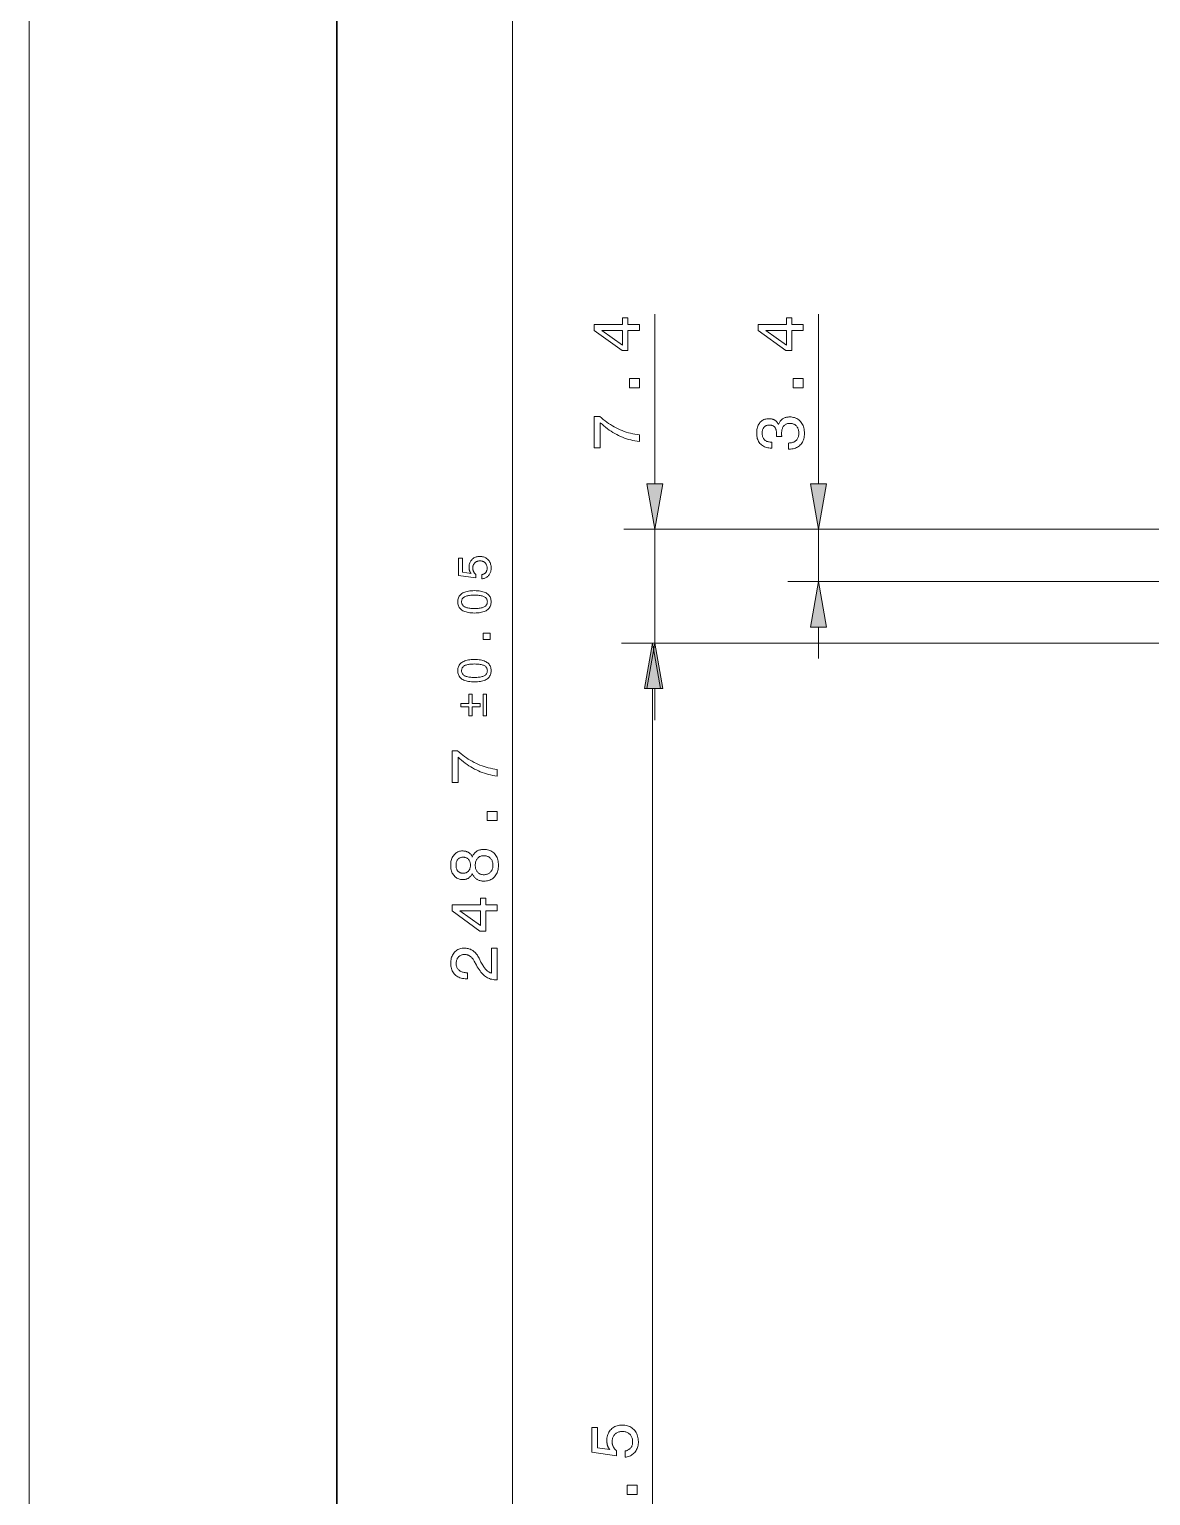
# Model space of a CAD drawing. Extents: x 0 to 419, y 0 to 420.
# Drawn here: x 0 to 72.9, y 209.8 to 305.1 of the extents above; entities that cross this region are included whole.
import ezdxf

# ---------------------------------------------------------------- set-up
doc = ezdxf.new("R2010")
doc.units = 0

msp = doc.modelspace()

# ---------------------------------------------------------------- linework, layer by layer
at = {"color": 7, "lineweight": 13}
for p, q in [((0, 0), (0, 420)), ((31.415, 135.639), (31.415, 378.43)), ((74.482, 272.585), (38.661, 272.585)), ((74.482, 272.585), (49.309, 272.585)), ((74.482, 269.185), (49.309, 269.185)), ((74.732, 265.185), (38.511, 265.185)), ((74.732, 265.185), (38.661, 265.185)), ((40.511, 151.639), (40.511, 262.23))]:
    msp.add_line(p, q, dxfattribs=at)
at = {"color": 7, "lineweight": 30}
msp.add_line((20, 5), (20, 415), dxfattribs=at)
at = {"color": 7, "lineweight": 13, "ltscale": 0.276097}
for p, q in [((40.661, 275.539), (40.661, 286.583)), ((51.309, 275.539), (51.309, 286.583))]:
    msp.add_line(p, q, dxfattribs=at)
at = {"color": 7, "lineweight": 13, "ltscale": 0.184999}
msp.add_line((40.661, 265.185), (40.661, 272.585), dxfattribs=at)
at = {"color": 7, "lineweight": 13, "ltscale": 0.084999}
msp.add_line((51.309, 269.185), (51.309, 272.585), dxfattribs=at)
at = {"color": 7, "lineweight": 13, "ltscale": 0.051139}
for p, q in [((51.309, 264.185), (51.309, 266.23)), ((40.661, 260.185), (40.661, 262.23))]:
    msp.add_line(p, q, dxfattribs=at)
at = {"color": 7, "lineweight": 13}
for points in [[(39.661, 285.518), (38.919, 285.518), (38.919, 284.2), (38.539, 284.2), (36.728, 285.514), (36.728, 285.906), (38.573, 285.906), (38.573, 286.334), (38.919, 286.334), (38.919, 285.906), (39.661, 285.906)], [(50.309, 285.518), (49.566, 285.518), (49.566, 284.2), (49.187, 284.2), (47.376, 285.514), (47.376, 285.906), (49.221, 285.906), (49.221, 286.334), (49.566, 286.334), (49.566, 285.906), (50.309, 285.906)], [(38.573, 284.563), (38.573, 285.518), (37.23, 285.518)], [(49.221, 284.563), (49.221, 285.518), (47.878, 285.518)], [(39.661, 281.784), (39.018, 281.784), (39.018, 282.381), (39.661, 282.381)], [(50.309, 281.784), (49.666, 281.784), (49.666, 282.381), (50.309, 282.381)], [(39.661, 278.285), (39.517, 278.306), (39.376, 278.331), (39.236, 278.361), (39.098, 278.395), (38.963, 278.432), (38.829, 278.474), (38.697, 278.52), (38.568, 278.57), (38.44, 278.624), (38.315, 278.682), (38.191, 278.744), (38.068, 278.811), (37.946, 278.883), (37.825, 278.959), (37.705, 279.04), (37.586, 279.126), (37.469, 279.216), (37.352, 279.31), (37.237, 279.41), (37.122, 279.514), (37.122, 277.873), (36.728, 277.873), (36.728, 279.929), (37.087, 279.929), (37.199, 279.829), (37.313, 279.732), (37.428, 279.641), (37.545, 279.553), (37.664, 279.469), (37.785, 279.39), (37.907, 279.315), (38.031, 279.244), (38.157, 279.178), (38.284, 279.115), (38.413, 279.057), (38.544, 279.003), (38.677, 278.953), (38.812, 278.907), (38.949, 278.866), (39.087, 278.829), (39.228, 278.795), (39.37, 278.766), (39.515, 278.742), (39.661, 278.721)], [(49.368, 277.795), (49.368, 278.194), (49.43, 278.197), (49.489, 278.203), (49.545, 278.212), (49.598, 278.225), (49.649, 278.241), (49.697, 278.26), (49.741, 278.282), (49.783, 278.307), (49.822, 278.336), (49.858, 278.368), (49.891, 278.403), (49.921, 278.44), (49.947, 278.48), (49.97, 278.523), (49.989, 278.569), (50.005, 278.617), (50.017, 278.668), (50.025, 278.722), (50.031, 278.778), (50.032, 278.837), (50.031, 278.895), (50.026, 278.95), (50.018, 279.003), (50.007, 279.053), (49.993, 279.101), (49.975, 279.146), (49.955, 279.189), (49.931, 279.229), (49.904, 279.267), (49.874, 279.302), (49.841, 279.334), (49.806, 279.363), (49.769, 279.388), (49.729, 279.41), (49.687, 279.429), (49.642, 279.444), (49.595, 279.456), (49.546, 279.465), (49.494, 279.47), (49.44, 279.471), (49.391, 279.47), (49.344, 279.465), (49.299, 279.456), (49.257, 279.445), (49.217, 279.43), (49.179, 279.411), (49.143, 279.389), (49.109, 279.364), (49.078, 279.336), (49.049, 279.304), (49.022, 279.269), (48.998, 279.231), (48.977, 279.191), (48.959, 279.148), (48.944, 279.102), (48.931, 279.054), (48.921, 279.003), (48.914, 278.949), (48.91, 278.892), (48.909, 278.833), (48.909, 278.824), (48.909, 278.816), (48.909, 278.807), (48.909, 278.798), (48.909, 278.789), (48.909, 278.781), (48.91, 278.772), (48.91, 278.763), (48.91, 278.753), (48.911, 278.744), (48.911, 278.735), (48.912, 278.724), (48.912, 278.714), (48.913, 278.702), (48.913, 278.69), (48.914, 278.678), (48.915, 278.665), (48.916, 278.651), (48.916, 278.637), (48.917, 278.622), (48.578, 278.622), (48.578, 278.631), (48.578, 278.64), (48.579, 278.649), (48.579, 278.658), (48.58, 278.667), (48.58, 278.676), (48.58, 278.685), (48.58, 278.693), (48.581, 278.702), (48.581, 278.71), (48.581, 278.719), (48.581, 278.727), (48.581, 278.735), (48.582, 278.743), (48.582, 278.751), (48.582, 278.759), (48.582, 278.766), (48.582, 278.774), (48.582, 278.781), (48.582, 278.788), (48.581, 278.845), (48.577, 278.899), (48.572, 278.949), (48.564, 278.997), (48.553, 279.042), (48.541, 279.083), (48.526, 279.122), (48.508, 279.157), (48.489, 279.19), (48.467, 279.22), (48.443, 279.246), (48.416, 279.27), (48.387, 279.291), (48.356, 279.309), (48.322, 279.325), (48.285, 279.337), (48.247, 279.347), (48.206, 279.354), (48.162, 279.358), (48.116, 279.36), (48.072, 279.358), (48.029, 279.354), (47.989, 279.348), (47.951, 279.338), (47.915, 279.326), (47.881, 279.311), (47.849, 279.293), (47.819, 279.273), (47.792, 279.25), (47.766, 279.224), (47.743, 279.195), (47.722, 279.165), (47.704, 279.131), (47.688, 279.096), (47.674, 279.058), (47.663, 279.018), (47.655, 278.975), (47.649, 278.93), (47.645, 278.883), (47.644, 278.833), (47.645, 278.777), (47.65, 278.724), (47.658, 278.673), (47.67, 278.625), (47.684, 278.58), (47.702, 278.538), (47.723, 278.499), (47.748, 278.462), (47.775, 278.428), (47.806, 278.397), (47.84, 278.369), (47.877, 278.344), (47.917, 278.322), (47.96, 278.302), (48.006, 278.286), (48.056, 278.272), (48.108, 278.262), (48.163, 278.255), (48.221, 278.25), (48.283, 278.249), (48.283, 277.865), (48.253, 277.865), (48.167, 277.868), (48.084, 277.875), (48.005, 277.888), (47.929, 277.906), (47.857, 277.929), (47.789, 277.957), (47.724, 277.991), (47.663, 278.029), (47.605, 278.072), (47.551, 278.121), (47.501, 278.174), (47.457, 278.231), (47.418, 278.291), (47.384, 278.355), (47.355, 278.422), (47.331, 278.493), (47.313, 278.567), (47.3, 278.645), (47.292, 278.727), (47.29, 278.812), (47.292, 278.901), (47.298, 278.987), (47.309, 279.069), (47.324, 279.146), (47.343, 279.22), (47.366, 279.289), (47.394, 279.354), (47.426, 279.415), (47.462, 279.471), (47.502, 279.524), (47.547, 279.572), (47.594, 279.615), (47.645, 279.653), (47.7, 279.686), (47.758, 279.714), (47.819, 279.737), (47.883, 279.754), (47.951, 279.767), (48.022, 279.775), (48.097, 279.777), (48.14, 279.776), (48.181, 279.773), (48.222, 279.769), (48.261, 279.762), (48.298, 279.753), (48.335, 279.743), (48.37, 279.73), (48.404, 279.716), (48.437, 279.699), (48.468, 279.681), (48.498, 279.661), (48.527, 279.639), (48.554, 279.615), (48.579, 279.59), (48.604, 279.562), (48.626, 279.533), (48.647, 279.502), (48.667, 279.469), (48.685, 279.434), (48.702, 279.398), (48.721, 279.445), (48.741, 279.49), (48.764, 279.533), (48.789, 279.573), (48.815, 279.611), (48.844, 279.646), (48.875, 279.68), (48.907, 279.711), (48.942, 279.739), (48.978, 279.766), (49.017, 279.789), (49.057, 279.811), (49.099, 279.83), (49.142, 279.846), (49.187, 279.86), (49.235, 279.871), (49.283, 279.88), (49.334, 279.886), (49.386, 279.89), (49.44, 279.891), (49.525, 279.888), (49.606, 279.879), (49.684, 279.864), (49.758, 279.844), (49.829, 279.817), (49.897, 279.785), (49.961, 279.746), (50.022, 279.702), (50.08, 279.652), (50.134, 279.596), (50.183, 279.535), (50.228, 279.47), (50.267, 279.401), (50.301, 279.329), (50.33, 279.252), (50.353, 279.172), (50.371, 279.088), (50.385, 278.999), (50.392, 278.907), (50.395, 278.812), (50.392, 278.721), (50.384, 278.634), (50.371, 278.55), (50.351, 278.471), (50.327, 278.395), (50.297, 278.323), (50.262, 278.254), (50.221, 278.19), (50.175, 278.129), (50.123, 278.072), (50.067, 278.019), (50.007, 277.972), (49.944, 277.931), (49.876, 277.895), (49.806, 277.864), (49.731, 277.84), (49.653, 277.82), (49.572, 277.806), (49.487, 277.798), (49.398, 277.795)], [(40.14, 275.539), (40.661, 272.585), (41.182, 275.539)], [(50.788, 275.539), (51.309, 272.585), (51.829, 275.539)], [(29.418, 269.36), (29.418, 269.64), (29.45, 269.646), (29.48, 269.654), (29.509, 269.663), (29.537, 269.674), (29.563, 269.687), (29.588, 269.702), (29.612, 269.718), (29.634, 269.736), (29.654, 269.755), (29.674, 269.777), (29.691, 269.8), (29.707, 269.824), (29.721, 269.849), (29.733, 269.876), (29.743, 269.904), (29.751, 269.933), (29.758, 269.963), (29.762, 269.994), (29.765, 270.027), (29.766, 270.061), (29.765, 270.102), (29.761, 270.142), (29.754, 270.18), (29.745, 270.217), (29.734, 270.251), (29.72, 270.284), (29.703, 270.316), (29.684, 270.346), (29.662, 270.374), (29.637, 270.4), (29.611, 270.425), (29.583, 270.447), (29.553, 270.466), (29.522, 270.483), (29.489, 270.497), (29.454, 270.508), (29.418, 270.517), (29.38, 270.524), (29.341, 270.527), (29.299, 270.529), (29.258, 270.527), (29.217, 270.524), (29.179, 270.517), (29.142, 270.508), (29.107, 270.497), (29.074, 270.483), (29.043, 270.467), (29.013, 270.448), (28.985, 270.426), (28.959, 270.402), (28.934, 270.376), (28.913, 270.348), (28.894, 270.318), (28.877, 270.286), (28.863, 270.253), (28.852, 270.218), (28.843, 270.181), (28.837, 270.143), (28.833, 270.103), (28.832, 270.061), (28.832, 270.037), (28.834, 270.013), (28.836, 269.989), (28.839, 269.966), (28.844, 269.944), (28.849, 269.922), (28.856, 269.9), (28.863, 269.879), (28.871, 269.858), (28.88, 269.837), (28.891, 269.817), (28.902, 269.798), (28.914, 269.779), (28.927, 269.761), (28.941, 269.743), (28.956, 269.725), (28.972, 269.708), (28.989, 269.692), (29.006, 269.676), (29.025, 269.661), (29.025, 269.42), (27.912, 269.586), (27.912, 270.707), (28.16, 270.707), (28.16, 269.788), (28.725, 269.704), (28.712, 269.719), (28.7, 269.735), (28.688, 269.751), (28.677, 269.768), (28.667, 269.786), (28.657, 269.804), (28.648, 269.823), (28.639, 269.842), (28.632, 269.861), (28.624, 269.882), (28.618, 269.902), (28.612, 269.923), (28.607, 269.945), (28.602, 269.967), (28.598, 269.989), (28.595, 270.011), (28.593, 270.034), (28.591, 270.058), (28.59, 270.081), (28.59, 270.105), (28.592, 270.169), (28.597, 270.229), (28.607, 270.288), (28.62, 270.344), (28.638, 270.397), (28.659, 270.448), (28.684, 270.496), (28.712, 270.542), (28.745, 270.585), (28.782, 270.625), (28.821, 270.663), (28.863, 270.696), (28.907, 270.726), (28.954, 270.751), (29.003, 270.773), (29.055, 270.791), (29.109, 270.805), (29.165, 270.815), (29.224, 270.82), (29.285, 270.822), (29.35, 270.82), (29.412, 270.814), (29.472, 270.804), (29.529, 270.789), (29.584, 270.77), (29.636, 270.747), (29.686, 270.72), (29.733, 270.689), (29.778, 270.653), (29.82, 270.614), (29.859, 270.571), (29.894, 270.525), (29.925, 270.477), (29.952, 270.426), (29.974, 270.373), (29.993, 270.318), (30.007, 270.259), (30.017, 270.199), (30.024, 270.135), (30.026, 270.07), (30.024, 270.011), (30.019, 269.955), (30.01, 269.901), (29.999, 269.849), (29.984, 269.798), (29.965, 269.75), (29.943, 269.704), (29.918, 269.66), (29.89, 269.618), (29.858, 269.578), (29.824, 269.54), (29.787, 269.506), (29.748, 269.476), (29.707, 269.449), (29.664, 269.425), (29.619, 269.405), (29.572, 269.389), (29.523, 269.376), (29.471, 269.366)], [(51.829, 266.23), (51.309, 269.185), (50.788, 266.23)], [(28.941, 267.142), (28.837, 267.144), (28.738, 267.149), (28.644, 267.159), (28.555, 267.172), (28.472, 267.188), (28.393, 267.209), (28.32, 267.233), (28.251, 267.261), (28.188, 267.292), (28.13, 267.328), (28.077, 267.367), (28.03, 267.409), (27.988, 267.455), (27.952, 267.504), (27.921, 267.556), (27.896, 267.612), (27.877, 267.671), (27.863, 267.734), (27.855, 267.8), (27.852, 267.869), (27.855, 267.939), (27.863, 268.006), (27.877, 268.069), (27.896, 268.128), (27.921, 268.184), (27.951, 268.237), (27.987, 268.286), (28.028, 268.331), (28.075, 268.373), (28.128, 268.412), (28.186, 268.447), (28.249, 268.478), (28.317, 268.505), (28.39, 268.529), (28.469, 268.55), (28.553, 268.566), (28.642, 268.579), (28.736, 268.588), (28.836, 268.594), (28.941, 268.595), (29.045, 268.594), (29.145, 268.588), (29.239, 268.579), (29.328, 268.566), (29.411, 268.55), (29.49, 268.529), (29.563, 268.505), (29.631, 268.478), (29.694, 268.447), (29.751, 268.412), (29.803, 268.373), (29.85, 268.331), (29.891, 268.286), (29.927, 268.237), (29.957, 268.184), (29.982, 268.128), (30.001, 268.069), (30.015, 268.006), (30.023, 267.939), (30.026, 267.869), (30.023, 267.8), (30.015, 267.734), (30.001, 267.671), (29.981, 267.612), (29.957, 267.556), (29.926, 267.504), (29.89, 267.455), (29.849, 267.409), (29.802, 267.367), (29.75, 267.328), (29.692, 267.292), (29.629, 267.261), (29.561, 267.233), (29.488, 267.209), (29.409, 267.188), (29.326, 267.172), (29.237, 267.159), (29.144, 267.149), (29.045, 267.144)], [(28.941, 267.431), (29.025, 267.432), (29.105, 267.435), (29.18, 267.441), (29.251, 267.448), (29.317, 267.458), (29.378, 267.469), (29.434, 267.483), (29.486, 267.499), (29.534, 267.517), (29.576, 267.537), (29.614, 267.56), (29.649, 267.585), (29.679, 267.612), (29.705, 267.642), (29.727, 267.674), (29.745, 267.708), (29.76, 267.745), (29.77, 267.784), (29.776, 267.825), (29.778, 267.869), (29.776, 267.914), (29.77, 267.955), (29.76, 267.995), (29.746, 268.032), (29.728, 268.066), (29.706, 268.098), (29.68, 268.127), (29.65, 268.154), (29.616, 268.179), (29.578, 268.201), (29.536, 268.22), (29.489, 268.238), (29.437, 268.254), (29.381, 268.267), (29.319, 268.279), (29.253, 268.288), (29.182, 268.295), (29.107, 268.301), (29.026, 268.304), (28.941, 268.305), (28.855, 268.304), (28.775, 268.301), (28.699, 268.295), (28.628, 268.288), (28.561, 268.279), (28.5, 268.267), (28.443, 268.254), (28.391, 268.238), (28.344, 268.22), (28.302, 268.201), (28.264, 268.179), (28.23, 268.154), (28.2, 268.127), (28.174, 268.098), (28.152, 268.066), (28.135, 268.032), (28.121, 267.995), (28.111, 267.955), (28.105, 267.914), (28.103, 267.869), (28.105, 267.825), (28.111, 267.784), (28.121, 267.745), (28.135, 267.708), (28.153, 267.674), (28.175, 267.642), (28.201, 267.612), (28.232, 267.585), (28.266, 267.56), (28.304, 267.537), (28.347, 267.517), (28.394, 267.499), (28.446, 267.483), (28.503, 267.469), (28.564, 267.458), (28.63, 267.448), (28.701, 267.441), (28.776, 267.435), (28.856, 267.432)], [(29.965, 265.423), (29.515, 265.423), (29.515, 265.84), (29.965, 265.84)], [(41.032, 262.23), (40.511, 265.185), (39.99, 262.23)], [(41.182, 262.23), (40.661, 265.185), (40.14, 262.23)], [(28.941, 262.664), (28.837, 262.666), (28.738, 262.672), (28.644, 262.681), (28.555, 262.694), (28.472, 262.711), (28.393, 262.731), (28.32, 262.756), (28.251, 262.783), (28.188, 262.815), (28.13, 262.85), (28.077, 262.889), (28.03, 262.932), (27.988, 262.977), (27.952, 263.026), (27.921, 263.079), (27.896, 263.135), (27.877, 263.194), (27.863, 263.257), (27.855, 263.323), (27.852, 263.392), (27.855, 263.462), (27.863, 263.528), (27.877, 263.591), (27.896, 263.651), (27.921, 263.707), (27.951, 263.759), (27.987, 263.808), (28.028, 263.854), (28.075, 263.896), (28.128, 263.934), (28.186, 263.969), (28.249, 264), (28.317, 264.028), (28.39, 264.052), (28.469, 264.072), (28.553, 264.089), (28.642, 264.102), (28.736, 264.111), (28.836, 264.116), (28.941, 264.118), (29.045, 264.116), (29.145, 264.111), (29.239, 264.102), (29.328, 264.089), (29.411, 264.072), (29.49, 264.052), (29.563, 264.028), (29.631, 264), (29.694, 263.969), (29.751, 263.934), (29.803, 263.896), (29.85, 263.854), (29.891, 263.808), (29.927, 263.759), (29.957, 263.707), (29.982, 263.651), (30.001, 263.591), (30.015, 263.528), (30.023, 263.462), (30.026, 263.392), (30.023, 263.323), (30.015, 263.257), (30.001, 263.194), (29.981, 263.135), (29.957, 263.079), (29.926, 263.026), (29.89, 262.977), (29.849, 262.932), (29.802, 262.889), (29.75, 262.85), (29.692, 262.815), (29.629, 262.783), (29.561, 262.756), (29.488, 262.731), (29.409, 262.711), (29.326, 262.694), (29.237, 262.681), (29.144, 262.672), (29.045, 262.666)], [(28.941, 262.954), (29.025, 262.955), (29.105, 262.958), (29.18, 262.963), (29.251, 262.971), (29.317, 262.98), (29.378, 262.992), (29.434, 263.006), (29.486, 263.022), (29.534, 263.04), (29.576, 263.06), (29.614, 263.082), (29.649, 263.107), (29.679, 263.134), (29.705, 263.164), (29.727, 263.196), (29.745, 263.23), (29.76, 263.267), (29.77, 263.306), (29.776, 263.348), (29.778, 263.392), (29.776, 263.436), (29.77, 263.478), (29.76, 263.517), (29.746, 263.554), (29.728, 263.588), (29.706, 263.62), (29.68, 263.65), (29.65, 263.677), (29.616, 263.701), (29.578, 263.723), (29.536, 263.743), (29.489, 263.761), (29.437, 263.776), (29.381, 263.79), (29.319, 263.801), (29.253, 263.811), (29.182, 263.818), (29.107, 263.823), (29.026, 263.826), (28.941, 263.827), (28.855, 263.826), (28.775, 263.823), (28.699, 263.818), (28.628, 263.811), (28.561, 263.801), (28.5, 263.79), (28.443, 263.776), (28.391, 263.761), (28.344, 263.743), (28.302, 263.723), (28.264, 263.701), (28.23, 263.677), (28.2, 263.65), (28.174, 263.62), (28.152, 263.588), (28.135, 263.554), (28.121, 263.517), (28.111, 263.478), (28.105, 263.436), (28.103, 263.392), (28.105, 263.348), (28.111, 263.306), (28.121, 263.267), (28.135, 263.23), (28.153, 263.196), (28.175, 263.164), (28.201, 263.134), (28.232, 263.107), (28.266, 263.082), (28.304, 263.06), (28.347, 263.04), (28.394, 263.022), (28.446, 263.006), (28.503, 262.992), (28.564, 262.98), (28.63, 262.971), (28.701, 262.963), (28.776, 262.958), (28.856, 262.955)], [(29.307, 261.048), (28.783, 261.048), (28.783, 260.449), (28.578, 260.449), (28.578, 261.048), (28.058, 261.048), (28.058, 261.257), (28.578, 261.257), (28.578, 261.856), (28.783, 261.856), (28.783, 261.257), (29.307, 261.257)], [(29.512, 260.449), (29.512, 261.856), (29.72, 261.856), (29.72, 260.449)], [(30.415, 256.54), (30.271, 256.561), (30.13, 256.587), (29.99, 256.616), (29.853, 256.65), (29.717, 256.687), (29.583, 256.729), (29.452, 256.775), (29.322, 256.825), (29.195, 256.879), (29.069, 256.937), (28.945, 256.999), (28.822, 257.066), (28.7, 257.138), (28.579, 257.214), (28.459, 257.295), (28.341, 257.381), (28.223, 257.471), (28.107, 257.565), (27.991, 257.665), (27.877, 257.769), (27.877, 256.129), (27.483, 256.129), (27.483, 258.184), (27.841, 258.184), (27.953, 258.084), (28.067, 257.988), (28.182, 257.896), (28.3, 257.808), (28.419, 257.724), (28.539, 257.645), (28.661, 257.57), (28.785, 257.499), (28.911, 257.433), (29.038, 257.37), (29.168, 257.312), (29.299, 257.258), (29.431, 257.208), (29.566, 257.162), (29.703, 257.121), (29.842, 257.084), (29.982, 257.05), (30.125, 257.021), (30.269, 256.997), (30.415, 256.976)], [(30.415, 253.643), (29.772, 253.643), (29.772, 254.24), (30.415, 254.24)], [(28.8, 250.207), (28.781, 250.168), (28.761, 250.131), (28.74, 250.097), (28.717, 250.064), (28.693, 250.033), (28.668, 250.004), (28.641, 249.978), (28.613, 249.953), (28.584, 249.93), (28.554, 249.909), (28.522, 249.89), (28.488, 249.874), (28.453, 249.859), (28.417, 249.846), (28.38, 249.835), (28.34, 249.826), (28.3, 249.819), (28.258, 249.814), (28.215, 249.811), (28.17, 249.81), (28.102, 249.813), (28.037, 249.821), (27.975, 249.833), (27.915, 249.852), (27.858, 249.875), (27.804, 249.903), (27.752, 249.937), (27.702, 249.975), (27.655, 250.019), (27.611, 250.068), (27.57, 250.122), (27.534, 250.178), (27.501, 250.238), (27.474, 250.3), (27.45, 250.366), (27.43, 250.435), (27.415, 250.507), (27.405, 250.582), (27.398, 250.661), (27.396, 250.742), (27.398, 250.824), (27.405, 250.903), (27.415, 250.978), (27.43, 251.05), (27.45, 251.119), (27.474, 251.185), (27.501, 251.247), (27.534, 251.307), (27.57, 251.363), (27.611, 251.416), (27.655, 251.464), (27.702, 251.508), (27.752, 251.546), (27.804, 251.58), (27.858, 251.608), (27.915, 251.631), (27.975, 251.649), (28.037, 251.661), (28.102, 251.669), (28.17, 251.672), (28.215, 251.671), (28.259, 251.668), (28.301, 251.663), (28.342, 251.656), (28.381, 251.647), (28.419, 251.637), (28.455, 251.624), (28.49, 251.61), (28.524, 251.593), (28.556, 251.575), (28.586, 251.554), (28.615, 251.532), (28.643, 251.507), (28.67, 251.481), (28.695, 251.452), (28.719, 251.421), (28.741, 251.388), (28.762, 251.353), (28.782, 251.317), (28.8, 251.277), (28.82, 251.326), (28.841, 251.371), (28.865, 251.415), (28.89, 251.455), (28.918, 251.494), (28.947, 251.53), (28.979, 251.563), (29.012, 251.595), (29.047, 251.623), (29.085, 251.65), (29.124, 251.673), (29.165, 251.695), (29.208, 251.714), (29.252, 251.73), (29.298, 251.744), (29.346, 251.755), (29.396, 251.764), (29.447, 251.77), (29.5, 251.774), (29.555, 251.775), (29.64, 251.772), (29.721, 251.764), (29.798, 251.75), (29.873, 251.73), (29.943, 251.705), (30.011, 251.674), (30.074, 251.638), (30.134, 251.596), (30.191, 251.549), (30.244, 251.496), (30.293, 251.438), (30.337, 251.376), (30.375, 251.311), (30.409, 251.241), (30.437, 251.168), (30.46, 251.09), (30.478, 251.009), (30.491, 250.924), (30.499, 250.835), (30.501, 250.742), (30.499, 250.649), (30.491, 250.56), (30.478, 250.475), (30.46, 250.394), (30.437, 250.317), (30.409, 250.243), (30.375, 250.174), (30.337, 250.109), (30.293, 250.047), (30.244, 249.989), (30.191, 249.936), (30.134, 249.889), (30.074, 249.847), (30.011, 249.811), (29.943, 249.781), (29.873, 249.756), (29.798, 249.736), (29.721, 249.722), (29.64, 249.714), (29.555, 249.711), (29.5, 249.712), (29.447, 249.716), (29.396, 249.722), (29.346, 249.731), (29.298, 249.742), (29.252, 249.756), (29.208, 249.773), (29.165, 249.791), (29.124, 249.813), (29.085, 249.837), (29.047, 249.863), (29.012, 249.891), (28.979, 249.923), (28.947, 249.956), (28.918, 249.992), (28.89, 250.03), (28.865, 250.071), (28.841, 250.113), (28.82, 250.159)], [(28.204, 250.221), (28.246, 250.223), (28.286, 250.227), (28.325, 250.234), (28.362, 250.244), (28.397, 250.257), (28.431, 250.273), (28.463, 250.291), (28.494, 250.312), (28.522, 250.337), (28.549, 250.364), (28.574, 250.393), (28.596, 250.424), (28.616, 250.457), (28.633, 250.492), (28.647, 250.529), (28.659, 250.568), (28.668, 250.609), (28.675, 250.651), (28.679, 250.696), (28.68, 250.742), (28.679, 250.789), (28.675, 250.833), (28.668, 250.876), (28.659, 250.917), (28.647, 250.956), (28.633, 250.993), (28.616, 251.029), (28.596, 251.062), (28.574, 251.093), (28.549, 251.123), (28.522, 251.15), (28.494, 251.174), (28.463, 251.195), (28.431, 251.214), (28.397, 251.229), (28.362, 251.242), (28.325, 251.252), (28.286, 251.259), (28.246, 251.263), (28.204, 251.265), (28.161, 251.263), (28.121, 251.259), (28.083, 251.252), (28.046, 251.243), (28.011, 251.23), (27.979, 251.215), (27.947, 251.197), (27.918, 251.176), (27.891, 251.152), (27.865, 251.126), (27.842, 251.097), (27.821, 251.066), (27.802, 251.033), (27.786, 250.998), (27.773, 250.96), (27.762, 250.921), (27.753, 250.879), (27.747, 250.836), (27.743, 250.79), (27.742, 250.742), (27.743, 250.695), (27.747, 250.649), (27.753, 250.606), (27.762, 250.565), (27.773, 250.525), (27.786, 250.488), (27.802, 250.453), (27.821, 250.42), (27.842, 250.389), (27.865, 250.36), (27.891, 250.334), (27.918, 250.31), (27.947, 250.289), (27.979, 250.271), (28.011, 250.256), (28.046, 250.244), (28.083, 250.234), (28.121, 250.227), (28.161, 250.223)], [(29.546, 250.126), (29.6, 250.128), (29.652, 250.133), (29.701, 250.141), (29.747, 250.153), (29.792, 250.168), (29.834, 250.186), (29.874, 250.208), (29.911, 250.232), (29.947, 250.26), (29.98, 250.292), (30.01, 250.326), (30.037, 250.363), (30.061, 250.402), (30.082, 250.443), (30.099, 250.487), (30.113, 250.533), (30.125, 250.582), (30.133, 250.633), (30.137, 250.686), (30.139, 250.742), (30.137, 250.798), (30.133, 250.852), (30.125, 250.903), (30.113, 250.952), (30.099, 250.998), (30.082, 251.042), (30.061, 251.084), (30.037, 251.123), (30.01, 251.16), (29.98, 251.194), (29.947, 251.226), (29.911, 251.254), (29.874, 251.279), (29.834, 251.3), (29.792, 251.318), (29.747, 251.333), (29.701, 251.345), (29.652, 251.353), (29.6, 251.358), (29.546, 251.36), (29.497, 251.358), (29.449, 251.353), (29.403, 251.345), (29.359, 251.333), (29.318, 251.319), (29.279, 251.301), (29.242, 251.279), (29.206, 251.254), (29.174, 251.227), (29.143, 251.195), (29.115, 251.161), (29.089, 251.125), (29.067, 251.085), (29.048, 251.044), (29.031, 251), (29.018, 250.953), (29.007, 250.904), (29, 250.853), (28.996, 250.799), (28.994, 250.742), (28.996, 250.686), (29, 250.632), (29.007, 250.581), (29.018, 250.532), (29.031, 250.486), (29.048, 250.442), (29.067, 250.401), (29.089, 250.362), (29.115, 250.325), (29.143, 250.291), (29.174, 250.26), (29.206, 250.232), (29.242, 250.207), (29.279, 250.186), (29.318, 250.168), (29.359, 250.153), (29.403, 250.141), (29.449, 250.133), (29.497, 250.128)], [(30.415, 247.782), (29.673, 247.782), (29.673, 246.464), (29.293, 246.464), (27.483, 247.778), (27.483, 248.17), (29.327, 248.17), (29.327, 248.598), (29.673, 248.598), (29.673, 248.17), (30.415, 248.17)], [(29.327, 246.827), (29.327, 247.782), (27.984, 247.782)], [(30.415, 243.294), (30.402, 243.294), (30.315, 243.296), (30.23, 243.302), (30.149, 243.312), (30.07, 243.327), (29.994, 243.345), (29.921, 243.368), (29.851, 243.395), (29.784, 243.426), (29.72, 243.461), (29.659, 243.5), (29.6, 243.545), (29.54, 243.596), (29.481, 243.654), (29.421, 243.719), (29.362, 243.79), (29.303, 243.868), (29.244, 243.953), (29.185, 244.044), (29.127, 244.142), (29.068, 244.247), (28.929, 244.502), (28.904, 244.546), (28.878, 244.589), (28.851, 244.628), (28.824, 244.666), (28.797, 244.7), (28.769, 244.733), (28.74, 244.762), (28.71, 244.79), (28.68, 244.815), (28.649, 244.837), (28.618, 244.857), (28.585, 244.875), (28.552, 244.891), (28.517, 244.904), (28.481, 244.916), (28.444, 244.925), (28.406, 244.933), (28.367, 244.938), (28.327, 244.941), (28.286, 244.942), (28.239, 244.941), (28.194, 244.936), (28.151, 244.928), (28.11, 244.916), (28.07, 244.901), (28.033, 244.883), (27.997, 244.862), (27.963, 244.838), (27.931, 244.81), (27.901, 244.779), (27.873, 244.745), (27.848, 244.709), (27.826, 244.671), (27.807, 244.63), (27.791, 244.588), (27.778, 244.543), (27.768, 244.496), (27.76, 244.447), (27.756, 244.395), (27.754, 244.341), (27.756, 244.288), (27.762, 244.237), (27.771, 244.189), (27.784, 244.142), (27.801, 244.098), (27.821, 244.056), (27.845, 244.017), (27.873, 243.98), (27.905, 243.945), (27.94, 243.912), (27.979, 243.883), (28.02, 243.856), (28.064, 243.832), (28.111, 243.812), (28.16, 243.795), (28.213, 243.78), (28.268, 243.77), (28.326, 243.762), (28.387, 243.757), (28.45, 243.755), (28.486, 243.755), (28.486, 243.363), (28.425, 243.363), (28.332, 243.366), (28.243, 243.374), (28.158, 243.388), (28.077, 243.406), (28, 243.431), (27.927, 243.46), (27.857, 243.495), (27.792, 243.536), (27.731, 243.582), (27.673, 243.633), (27.621, 243.689), (27.574, 243.749), (27.532, 243.812), (27.496, 243.88), (27.465, 243.951), (27.44, 244.026), (27.421, 244.105), (27.407, 244.188), (27.399, 244.274), (27.396, 244.365), (27.399, 244.451), (27.406, 244.535), (27.418, 244.615), (27.436, 244.692), (27.458, 244.765), (27.485, 244.835), (27.517, 244.901), (27.554, 244.964), (27.596, 245.024), (27.643, 245.08), (27.694, 245.132), (27.748, 245.179), (27.805, 245.22), (27.865, 245.255), (27.928, 245.285), (27.994, 245.31), (28.063, 245.329), (28.136, 245.342), (28.211, 245.351), (28.29, 245.353), (28.351, 245.352), (28.411, 245.347), (28.469, 245.339), (28.526, 245.328), (28.581, 245.313), (28.634, 245.296), (28.686, 245.275), (28.737, 245.251), (28.785, 245.224), (28.833, 245.193), (28.879, 245.159), (28.924, 245.122), (28.967, 245.082), (29.009, 245.038), (29.05, 244.991), (29.09, 244.94), (29.129, 244.886), (29.166, 244.829), (29.202, 244.768), (29.237, 244.704), (29.365, 244.451), (29.402, 244.381), (29.439, 244.315), (29.475, 244.253), (29.51, 244.195), (29.544, 244.141), (29.577, 244.092), (29.61, 244.046), (29.642, 244.004), (29.674, 243.967), (29.705, 243.934), (29.735, 243.903), (29.767, 243.875), (29.799, 243.849), (29.832, 243.825), (29.865, 243.803), (29.9, 243.783), (29.935, 243.766), (29.97, 243.75), (30.007, 243.737), (30.044, 243.726), (30.044, 245.353), (30.415, 245.353)], [(38.729, 212.259), (38.729, 212.659), (38.774, 212.667), (38.818, 212.678), (38.86, 212.692), (38.899, 212.707), (38.937, 212.726), (38.973, 212.746), (39.006, 212.77), (39.038, 212.795), (39.067, 212.823), (39.094, 212.854), (39.119, 212.887), (39.142, 212.921), (39.162, 212.957), (39.179, 212.995), (39.193, 213.035), (39.205, 213.077), (39.214, 213.12), (39.221, 213.165), (39.225, 213.211), (39.226, 213.26), (39.224, 213.319), (39.219, 213.376), (39.21, 213.43), (39.197, 213.482), (39.18, 213.532), (39.16, 213.579), (39.136, 213.624), (39.109, 213.667), (39.078, 213.707), (39.043, 213.745), (39.005, 213.78), (38.965, 213.811), (38.922, 213.838), (38.877, 213.862), (38.83, 213.882), (38.781, 213.899), (38.729, 213.912), (38.675, 213.921), (38.619, 213.926), (38.56, 213.928), (38.5, 213.926), (38.443, 213.921), (38.388, 213.912), (38.335, 213.899), (38.285, 213.883), (38.238, 213.863), (38.193, 213.839), (38.15, 213.812), (38.11, 213.781), (38.073, 213.747), (38.039, 213.709), (38.008, 213.669), (37.981, 213.627), (37.957, 213.582), (37.937, 213.535), (37.921, 213.485), (37.908, 213.432), (37.899, 213.377), (37.893, 213.32), (37.892, 213.26), (37.892, 213.225), (37.894, 213.191), (37.898, 213.158), (37.903, 213.125), (37.909, 213.093), (37.917, 213.061), (37.926, 213.03), (37.936, 213), (37.948, 212.97), (37.961, 212.941), (37.976, 212.912), (37.992, 212.884), (38.009, 212.857), (38.028, 212.831), (38.048, 212.805), (38.069, 212.781), (38.092, 212.756), (38.116, 212.733), (38.141, 212.71), (38.168, 212.689), (38.168, 212.345), (36.578, 212.581), (36.578, 214.183), (36.932, 214.183), (36.932, 212.87), (37.74, 212.75), (37.721, 212.772), (37.704, 212.794), (37.687, 212.818), (37.671, 212.842), (37.656, 212.867), (37.642, 212.893), (37.629, 212.919), (37.617, 212.947), (37.606, 212.975), (37.595, 213.004), (37.586, 213.033), (37.578, 213.063), (37.57, 213.094), (37.564, 213.125), (37.558, 213.157), (37.554, 213.189), (37.55, 213.222), (37.548, 213.255), (37.546, 213.289), (37.546, 213.323), (37.549, 213.414), (37.557, 213.501), (37.571, 213.584), (37.59, 213.664), (37.614, 213.74), (37.645, 213.812), (37.68, 213.881), (37.721, 213.947), (37.768, 214.008), (37.82, 214.066), (37.877, 214.12), (37.936, 214.168), (38, 214.21), (38.067, 214.246), (38.137, 214.277), (38.21, 214.303), (38.287, 214.322), (38.368, 214.337), (38.452, 214.345), (38.539, 214.348), (38.632, 214.345), (38.721, 214.336), (38.806, 214.321), (38.888, 214.3), (38.966, 214.273), (39.041, 214.24), (39.112, 214.202), (39.18, 214.157), (39.244, 214.106), (39.304, 214.049), (39.36, 213.988), (39.41, 213.923), (39.454, 213.854), (39.492, 213.782), (39.524, 213.706), (39.55, 213.627), (39.571, 213.543), (39.586, 213.457), (39.594, 213.366), (39.597, 213.273), (39.595, 213.189), (39.588, 213.109), (39.576, 213.031), (39.559, 212.957), (39.537, 212.885), (39.511, 212.816), (39.48, 212.75), (39.444, 212.687), (39.403, 212.627), (39.358, 212.569), (39.309, 212.516), (39.256, 212.468), (39.201, 212.424), (39.142, 212.386), (39.081, 212.352), (39.017, 212.323), (38.949, 212.3), (38.879, 212.281), (38.805, 212.267)], [(39.511, 209.832), (38.868, 209.832), (38.868, 210.429), (39.511, 210.429)]]:
    msp.add_lwpolyline(points, close=True, dxfattribs=at)
for points in [[(40.14, 275.539), (40.661, 272.585), (40.14, 275.539), (41.182, 275.539)], [(50.788, 275.539), (51.309, 272.585), (50.788, 275.539), (51.829, 275.539)], [(51.829, 266.23), (51.309, 269.185), (51.829, 266.23), (50.788, 266.23)], [(41.032, 262.23), (40.511, 265.185), (41.032, 262.23), (39.99, 262.23)], [(41.182, 262.23), (40.661, 265.185), (41.182, 262.23), (40.14, 262.23)]]:
    msp.add_solid(points, dxfattribs=at)

doc.saveas('drawing.dxf')
